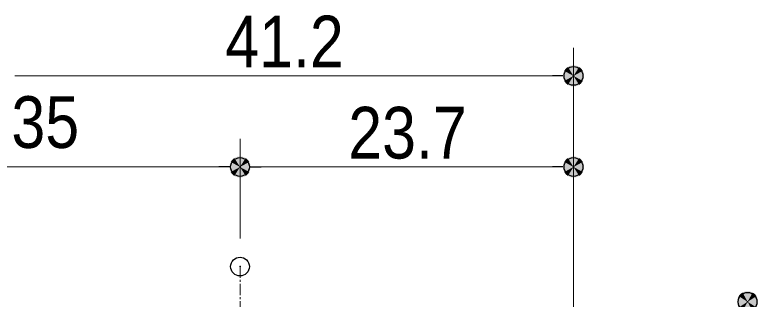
# Model space of a CAD drawing. Units: millimetres, scale not verified. Extents: x -4547 to 4547, y -2305 to 2305.
# Drawn here: x 889.3 to 1285.4, y 696 to 847.4 of the extents above; entities that cross this region are included whole.
import ezdxf
from ezdxf.enums import TextEntityAlignment as Align

# ---------------------------------------------------------------- set-up
doc = ezdxf.new("R2010")
doc.units = ezdxf.units.MM
doc.header["$LTSCALE"] = 20
doc.header["$PDMODE"] = 32
doc.header["$PDSIZE"] = 10
doc.linetypes.add('USER4', pattern=[9.172222, 5.997222, -1.058333, 1.058333, -1.058333])
for name, color, linetype, lineweight in [('0-0_3一般', 7, 'Continuous', 15), ('0-1_2寸法-1', 7, 'Continuous', 15), ('0-2_0', 7, 'Continuous', 25), ('0-4_2寸法-2', 7, 'Continuous', 15)]:
    doc.layers.add(name, color=color, linetype=linetype, lineweight=lineweight)
doc.layers.add('0-3_Defpoints', color=7, linetype='Continuous')
doc.styles.add('ＭＳ Ｐゴシック', font='')
doc.styles.get('ＭＳ Ｐゴシック').set_extended_font_data('MS PGothic')

# ---------------------------------------------------------------- blocks, each defined once
blk = doc.blocks.new('グループ-37')
at = {"layer": '0-0_3一般', "linetype": 'USER4', "lineweight": 5}
blk.add_line((46997.6, 14694), (46997.6, -3299.9), dxfattribs=at)
blk = doc.blocks.new('グループ-52')
at = {"layer": '0-0_3一般'}
blk.add_blockref('グループ-37', (0, 0), dxfattribs=at)
blk = doc.blocks.new('_Dot')
at = {"layer": '0-2_0'}
blk.add_line((-10, 0), (-20, 0), dxfattribs=at)
for points in [[(0, 0), (-7.29, 6.85), (-6.37, 7.71)], [(0, 0), (-6.37, 7.71), (-5.36, 8.44)], [(0, 0), (-5.36, 8.44), (-4.26, 9.05)], [(0, 0), (-4.26, 9.05), (-3.09, 9.51)], [(0, 0), (-3.09, 9.51), (-1.87, 9.82)], [(0, 0), (-1.87, 9.82), (-0.63, 9.98)], [(0, 0), (-0.63, 9.98), (0.63, 9.98)], [(0, 0), (0.63, 9.98), (1.87, 9.82)], [(0, 0), (1.87, 9.82), (3.09, 9.51)], [(0, 0), (3.09, 9.51), (4.26, 9.05)], [(0, 0), (4.26, 9.05), (5.36, 8.44)], [(0, 0), (5.36, 8.44), (6.37, 7.71)], [(0, 0), (6.37, 7.71), (7.29, 6.85)], [(0, 0), (-10, 0), (-9.92, 1.25)], [(0, 0), (-9.92, -1.25), (-10, 0)], [(0, 0), (-9.92, 1.25), (-9.69, 2.49)], [(0, 0), (-9.69, -2.49), (-9.92, -1.25)], [(0, 0), (-9.69, 2.49), (-9.3, 3.68)], [(0, 0), (-9.3, -3.68), (-9.69, -2.49)], [(0, 0), (-9.3, 3.68), (-8.76, 4.82)], [(0, 0), (-8.76, -4.82), (-9.3, -3.68)], [(0, 0), (-8.76, 4.82), (-8.09, 5.88)], [(0, 0), (-8.09, -5.88), (-8.76, -4.82)], [(0, 0), (-8.09, 5.88), (-7.29, 6.85)], [(0, 0), (-7.29, -6.85), (-8.09, -5.88)], [(0, 0), (-6.37, -7.71), (-7.29, -6.85)], [(0, 0), (-5.36, -8.44), (-6.37, -7.71)], [(0, 0), (-4.26, -9.05), (-5.36, -8.44)], [(0, 0), (-3.09, -9.51), (-4.26, -9.05)], [(0, 0), (-1.87, -9.82), (-3.09, -9.51)], [(0, 0), (-0.63, -9.98), (-1.87, -9.82)], [(0, 0), (0.63, -9.98), (-0.63, -9.98)], [(0, 0), (7.29, 6.85), (8.09, 5.88)], [(0, 0), (8.09, 5.88), (8.76, 4.82)], [(0, 0), (8.76, 4.82), (9.3, 3.68)], [(0, 0), (9.3, 3.68), (9.69, 2.49)], [(0, 0), (9.69, 2.49), (9.92, 1.25)], [(0, 0), (9.92, 1.25), (10, 0)], [(0, 0), (1.87, -9.82), (0.63, -9.98)], [(0, 0), (3.09, -9.51), (1.87, -9.82)], [(0, 0), (4.26, -9.05), (3.09, -9.51)], [(0, 0), (5.36, -8.44), (4.26, -9.05)], [(0, 0), (6.37, -7.71), (5.36, -8.44)], [(0, 0), (7.29, -6.85), (6.37, -7.71)], [(0, 0), (8.09, -5.88), (7.29, -6.85)], [(0, 0), (8.76, -4.82), (8.09, -5.88)], [(0, 0), (9.3, -3.68), (8.76, -4.82)], [(0, 0), (9.69, -2.49), (9.3, -3.68)], [(0, 0), (9.92, -1.25), (9.69, -2.49)], [(0, 0), (10, 0), (9.92, -1.25)]]:
    blk.add_solid(points, dxfattribs=at)

msp = doc.modelspace()

# ---------------------------------------------------------------- linework, layer by layer
at = {"layer": '0-1_2寸法-1'}
for p, q in [((1187, 781.37), (1187, 829.87)), ((889.26, 814.87), (1175.75, 814.87)), ((1009.25, 728.31), (1009.25, 781.37)), ((1187, 687.04), (1187, 781.37)), ((1020.51, 766.37), (1175.75, 766.37))]:
    msp.add_line(p, q, dxfattribs=at)
at = {"layer": '0-3_Defpoints'}
for p in [(1187, 814.87), (1009.25, 766.37), (1187, 766.37), (1009.25, 713.31), (1279.78, 694.56)]:
    msp.add_point(p, dxfattribs=at)
at = {"layer": '0-4_2寸法-2'}
for p, q in [((1009.25, 728.31), (1009.25, 781.37)), ((758.01, 766.37), (998, 766.37))]:
    msp.add_line(p, q, dxfattribs=at)

# ---------------------------------------------------------------- block references
at = {"layer": '0-0_3一般', "xscale": 0.05, "yscale": 0.05}
msp.add_blockref('グループ-52', (-1340.62, -21.39), dxfattribs=at)
at = {"layer": '0-1_2寸法-1', "xscale": 0.5627563, "yscale": 0.5627563}
for p in [(1187, 814.87), (1187, 766.37)]:
    msp.add_blockref('_Dot', p, dxfattribs=at)
for p, rotation in [((1009.25, 766.37), 180), ((1279.78, 694.56), 90)]:
    msp.add_blockref('_Dot', p, dxfattribs=dict(at, rotation=rotation))
at = {"layer": '0-4_2寸法-2', "xscale": 0.5627563, "yscale": 0.5627563}
msp.add_blockref('_Dot', (1009.25, 766.37), dxfattribs=at)

# ---------------------------------------------------------------- texts
at = {"layer": '0-1_2寸法-1', "style": 'ＭＳ Ｐゴシック', "width": 0.9}
for s, p in [('41.2', (1001.39, 811.15)), ('23.7', (1066.94, 762.58))]:
    msp.add_text(s, height=27.57, dxfattribs=at).set_placement(p, align=Align.BOTTOM_LEFT)
at = {"layer": '0-4_2寸法-2', "style": 'ＭＳ Ｐゴシック', "width": 0.9}
msp.add_text('35', height=27.57, dxfattribs=at).set_placement((887.41, 768.23), align=Align.BOTTOM_LEFT)

doc.saveas('drawing.dxf')
